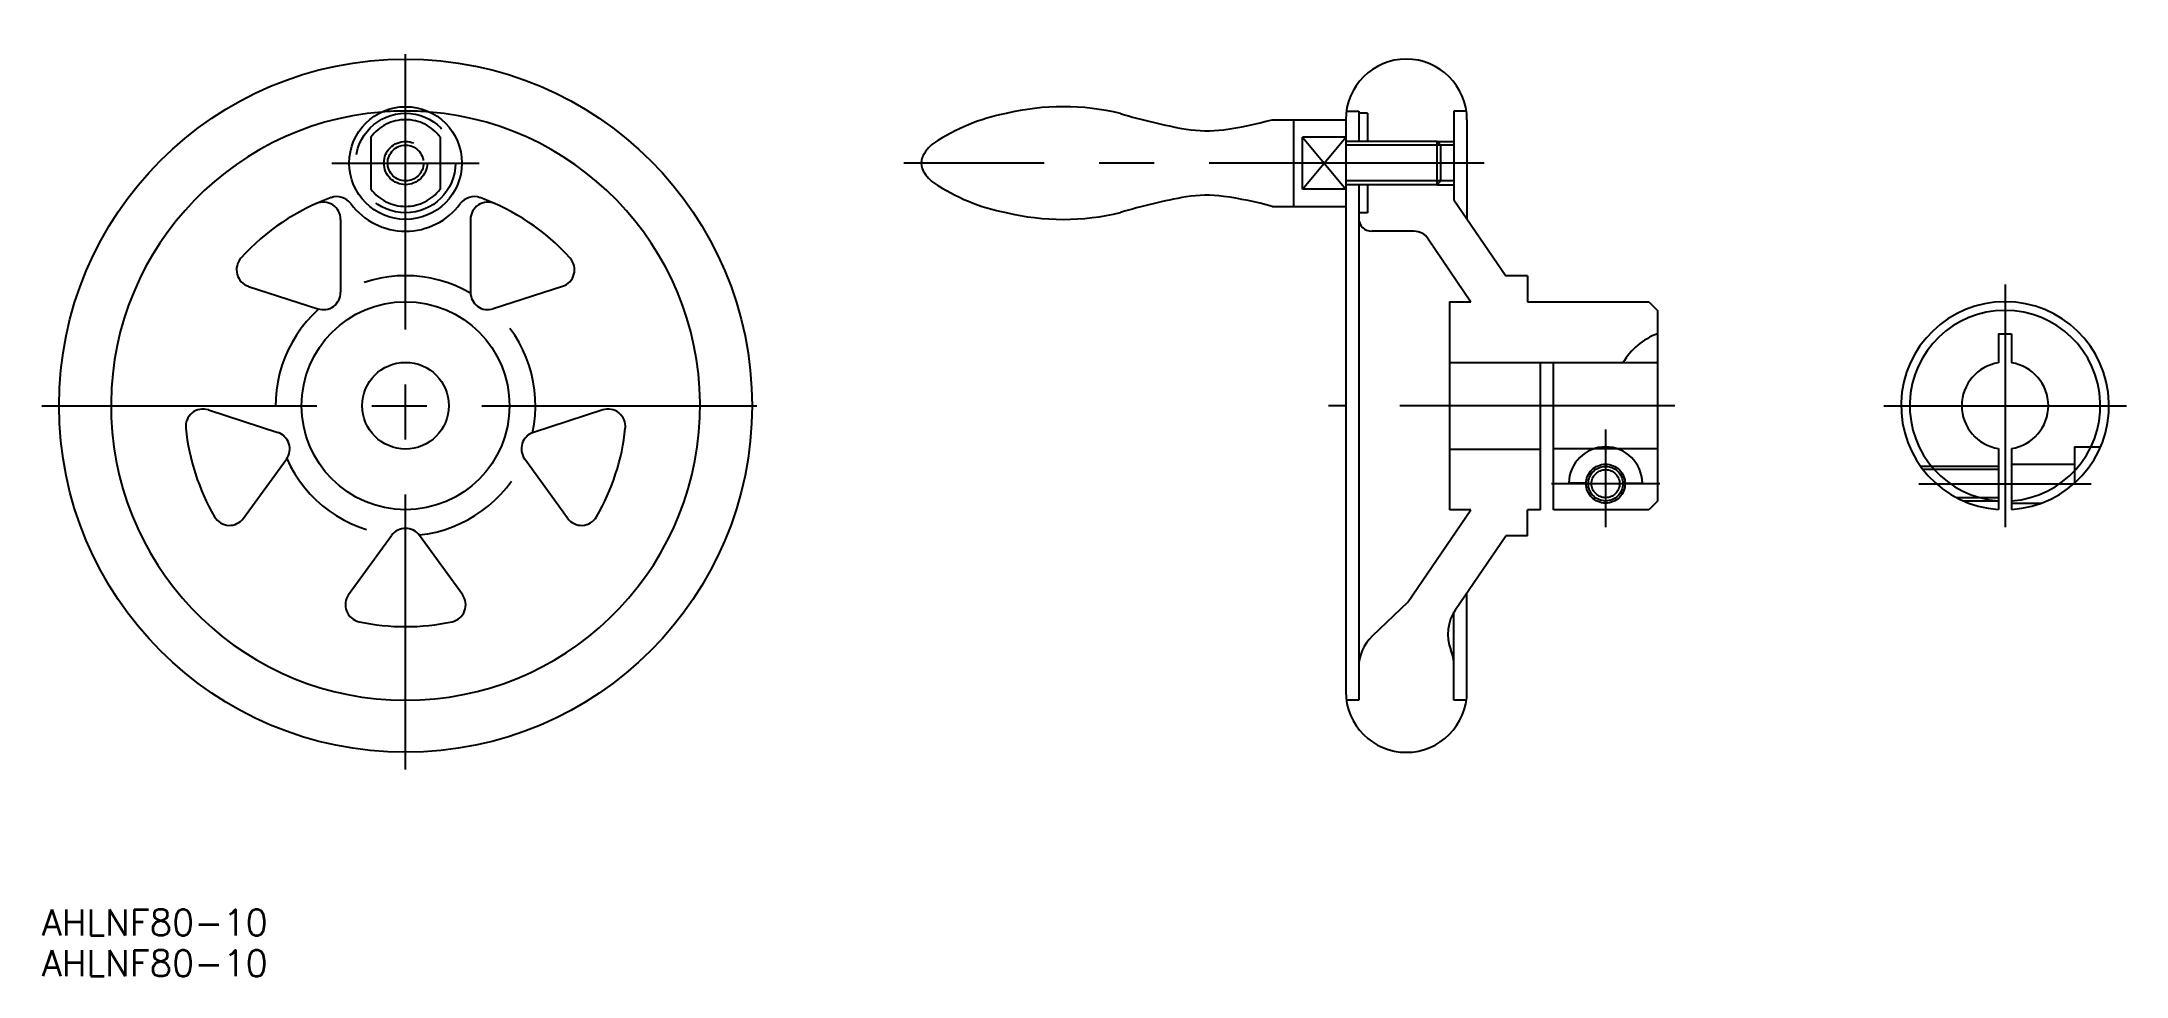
# Model space of a CAD drawing. Extents: x -42 to 199, y -66 to 42.
import ezdxf

# ---------------------------------------------------------------- set-up
doc = ezdxf.new("R2010")
doc.units = 0
for name, pattern in [('CENTER', [50.8, 31.75, -6.35, 6.35, -6.35]), ('DASHED', [19.05, 12.7, -6.35]), ('PHANTOM', [63.5, 31.75, -6.35, 6.35, -6.35, 6.35, -6.35])]:
    doc.linetypes.add(name, pattern=pattern)
doc.layers.get('0').update_dxf_attribs({"linetype": 'CONTINUOUS'})
doc.layers.add('CENTER', color=1, linetype='CENTER')
doc.styles.get("Standard").update_dxf_attribs({"font": 'txt.shx', "height": 3, "bigfont": 'bigfont.shx'})

# ---------------------------------------------------------------- blocks, each defined once
blk = doc.blocks.new('*U3')
at = {"color": 7, "linetype": 'CONTINUOUS'}
blk.add_text('AHLNF80-10', height=3, dxfattribs=at).set_placement((-42, -61.14))
blk = doc.blocks.new('*U4')
at = {"color": 7, "linetype": 'CONTINUOUS'}
blk.add_text('AHLNF80-10', height=3, dxfattribs=at).set_placement((-42, -65.84))

msp = doc.modelspace()

# ---------------------------------------------------------------- linework, layer by layer
at = {"color": 7, "linetype": 'CONTINUOUS'}
for p, q in [((108.59, 34), (110.02, 34)), ((110.02, 34), (110.02, 30.5)), ((111.02, 33.75), (110.02, 33.75)), ((111.02, 33.75), (111.02, 30.5)), ((121.02, 34), (121.02, 23.77)), ((122.45, 34), (121.02, 34)), ((100.02, 33), (108.52, 33)), ((102.52, 23), (102.52, 33)), ((108.52, 33), (108.52, -33)), ((122.52, 33), (122.52, 21.56)), ((119.09, 30.5), (108.52, 30.5)), ((119.09, 25.5), (119.09, 30.5)), ((119.52, 30.07), (119.09, 30.5)), ((121.02, 30.07), (119.52, 30.07)), ((119.52, 25.93), (119.52, 30.07)), ((119.09, 25.5), (108.52, 25.5)), ((110.02, 25.5), (110.02, -34)), ((111.02, 25.5), (111.02, 22.25)), ((119.09, 25.5), (119.52, 25.93)), ((121.02, 25.93), (119.52, 25.93)), ((100.02, 23), (108.52, 23)), ((111.02, 22.25), (110.02, 22.25)), ((121.02, 23.77), (126.99, 15)), ((-7.5, 21.49), (-7.5, 13.08)), ((7.5, 21.49), (7.5, 13.08)), ((116.39, 20.13), (111.52, 20.13)), ((118.04, 19.26), (122.98, 12)), ((129.52, 15), (126.99, 15)), ((129.52, 15), (129.52, 12)), ((-18.12, 13.77), (-10.12, 11.17)), ((18.12, 13.77), (10.12, 11.17)), ((120.52, 12), (122.98, 12)), ((120.52, 12), (120.52, -12)), ((129.52, 12), (143.52, 12)), ((143.52, 12), (144.52, 11)), ((144.52, 11), (144.52, -11)), ((183.88, 8.3), (183.88, 4.94)), ((183.88, 8.3), (185.38, 8.3)), ((185.38, 8.3), (185.38, 4.94)), ((120.52, 5), (140.55, 5)), ((131.02, -12), (131.02, 5)), ((132.52, -12), (132.52, 5)), ((144.52, 4.94), (140.52, 4.94)), ((-22.76, -0.49), (-14.75, -3.09)), ((22.76, -0.49), (14.75, -3.09)), ((-18.7, -12.98), (-13.75, -6.17)), ((18.7, -12.98), (13.75, -6.17)), ((120.52, -5), (131.02, -5)), ((132.52, -4.94), (144.52, -4.94)), ((183.88, -4.94), (183.88, -11.98)), ((185.38, -4.94), (185.38, -11.98)), ((115.71, -22.68), (122.98, -12)), ((122.98, -12), (120.52, -12)), ((129.52, -15), (129.52, -12)), ((131.02, -12), (129.52, -12)), ((143.52, -12), (132.52, -12)), ((144.52, -11), (143.52, -12)), ((-6.57, -21.8), (-1.62, -14.99)), ((6.57, -21.8), (1.62, -14.99)), ((121.19, -23.52), (126.99, -15)), ((129.52, -15), (126.99, -15)), ((115.71, -22.68), (111.58, -26.6)), ((121.02, -34), (121.02, -23.78)), ((122.52, -33), (122.52, -21.67)), ((110.02, -34), (108.59, -34)), ((122.45, -34), (121.02, -34))]:
    msp.add_line(p, q, dxfattribs=at)
at = {"color": 3, "linetype": 'DASHED'}
for p, q in [((-4, 31), (-4, 25)), ((4, 31), (4, 25)), ((103.52, 25), (108.52, 31)), ((103.52, 31), (108.52, 25)), ((108.52, 31), (103.52, 31)), ((103.52, 25), (103.52, 31)), ((108.52, 25), (103.52, 25)), ((192.63, -4.75), (192.63, -8.94)), ((192.63, -4.75), (195.65, -4.75)), ((185.38, -6.75), (192.63, -6.75)), ((185.38, -11.25), (188.8, -11.25))]:
    msp.add_line(p, q, dxfattribs=at)
at = {"color": 3, "linetype": 'CONTINUOUS'}
for p, q in [((119.52, 30.07), (108.52, 30.07)), ((119.09, 30.5), (121.02, 30.5)), ((119.52, 25.93), (108.52, 25.93)), ((119.09, 25.5), (121.02, 25.5)), ((183.88, -7), (174.88, -7)), ((183.88, -7.38), (175.16, -7.38)), ((183.88, -10.62), (179.04, -10.62)), ((183.88, -11), (179.83, -11))]:
    msp.add_line(p, q, dxfattribs=at)
at = {"color": 3, "linetype": 'PHANTOM'}
for p, q in [((136.27, -8.94), (134.27, -8.94)), ((140.77, -8.94), (142.77, -8.94))]:
    msp.add_line(p, q, dxfattribs=at)
at = {"color": 7, "linetype": 'CONTINUOUS'}
for centre, radius in [((0, 0), 40), ((0, 28), 6.5), ((0, 0), 12), ((0, 0), 5)]:
    msp.add_circle(centre, radius, dxfattribs=at)
at = {"color": 3, "linetype": 'DASHED'}
for radius in [5.75, 2.5, 2.07]:
    msp.add_circle((0, 28), radius, dxfattribs=at)
at = {"color": 3, "linetype": 'PHANTOM'}
for radius in [2.25, 2, 1.62]:
    msp.add_circle((138.52, -9), radius, dxfattribs=at)
at = {"color": 7, "linetype": 'CONTINUOUS'}
for centre, radius, start, end in [((115.52, 33), 7, 360, 180), ((0, 0), 34, 94.6437, 85.3563), ((73.62, 11.38), 22.74, 100.8947, 123.7757), ((75.92, 6.35), 28.15, 76.4436, 103.5564), ((103.6, 105.09), 74.43, 253.5439, 259.5452), ((92.48, 47.11), 15.39, 261.0863, 277.2894), ((87.93, 77.26), 45.88, 278.1467, 285.2796), ((63.36, 26.99), 4.07, 125.9191, 156.0848), ((61.31, 28), 1.78, 158.9772, 201.0228), ((63.36, 29.01), 4.07, 203.9152, 234.0809), ((-7.93, 22.12), 2, 36.5511, 109.7183), ((7.93, 22.12), 2, 70.2817, 143.4489), ((73.62, 44.62), 22.74, 236.2243, 259.1053), ((103.6, -49.09), 74.43, 100.4548, 106.4561), ((92.48, 8.89), 15.39, 82.7106, 98.9137), ((87.93, -21.26), 45.88, 74.7204, 81.8533), ((0, 0), 25.5, 109.7183, 138.1555), ((-9.5, 21.49), 2, 0, 113.8445), ((0, 28), 7.87, 216.5511, 323.4489), ((9.5, 21.49), 2, 66.1555, 180), ((0, 0), 25.5, 41.8445, 70.2817), ((75.92, 49.65), 28.15, 256.4436, 283.5564), ((111.52, 21.63), 1.5, 180, 270), ((116.39, 18.13), 2, 34.26, 90), ((-17.51, 15.68), 2, 138.1555, 252), ((17.51, 15.68), 2, 288, 41.8445), ((-9.5, 13.08), 2, 252, 0), ((9.5, 13.08), 2, 180, 288), ((184.63, 0), 12, 273.5833, 266.4167), ((184.63, 0), 11, 273.9096, 266.0904), ((147.17, 1.08), 7.69, 110.1541, 149.8488), ((184.63, 0), 5, 98.6269, 261.3731), ((184.63, 0), 5, 278.6269, 81.3731), ((-23.38, -2.39), 2, 72, 185.8445), ((23.38, -2.39), 2, 354.1555, 108), ((0, 0), 25.5, 185.8445, 210.1555), ((-15.37, -4.99), 2, 324, 72), ((15.37, -4.99), 2, 108, 216), ((0, 0), 25.5, 329.8445, 354.1555), ((-20.32, -11.81), 2, 210.1555, 324), ((0, -16.16), 2, 36, 144), ((20.32, -11.81), 2, 216, 329.8445), ((-4.95, -22.97), 2, 144, 257.8445), ((4.95, -22.97), 2, 282.1555, 36), ((125.32, -26.34), 5, 145.74, 201.5925), ((0, 0), 25.5, 257.8445, 282.1555), ((115.02, -30.23), 5, 133.484, 180), ((116.02, -30.02), 5, 0, 21.5925), ((115.52, -33), 7, 180, 0)]:
    msp.add_arc(centre, radius, start, end, dxfattribs=at)
at = {"color": 3, "linetype": 'DASHED'}
for centre, radius, start, end in [((0, 0), 34, 85.3563, 94.6437), ((0, 28), 5, 36.8699, 143.1301), ((0, 28), 5, 216.8699, 323.1301), ((0, 0), 15, 59.9918, 120.0082), ((0, 0), 15, 131.9918, 192.0082), ((0, 0), 15, 347.9918, 48.0082), ((0, 0), 15, 203.9918, 264.0082), ((0, 0), 15, 275.9918, 336.0082)]:
    msp.add_arc(centre, radius, start, end, dxfattribs=at)
at = {"color": 3, "linetype": 'PHANTOM'}
msp.add_arc((138.52, -9), 4.25, 0.7513, 179.2487, dxfattribs=at)
at = {"layer": 'CENTER', "color": 1, "linetype": 'CENTER'}
for p, q in [((0, -42), (0, 42)), ((-8.5, 28), (8.5, 28)), ((124.52, 28), (57.52, 28)), ((184.63, 14), (184.63, -14)), ((-42, 0), (42, 0)), ((146.52, 0), (106.52, 0)), ((170.63, 0), (198.63, 0)), ((138.52, -2.75), (138.52, -14)), ((144.77, -9), (132.27, -9)), ((174.69, -9), (194.56, -9))]:
    msp.add_line(p, q, dxfattribs=at)

# ---------------------------------------------------------------- block references
at = {"color": 7, "linetype": 'CONTINUOUS'}
for name in ['*U3', '*U4']:
    msp.add_blockref(name, (0, 0), dxfattribs=at)

doc.saveas('drawing.dxf')
